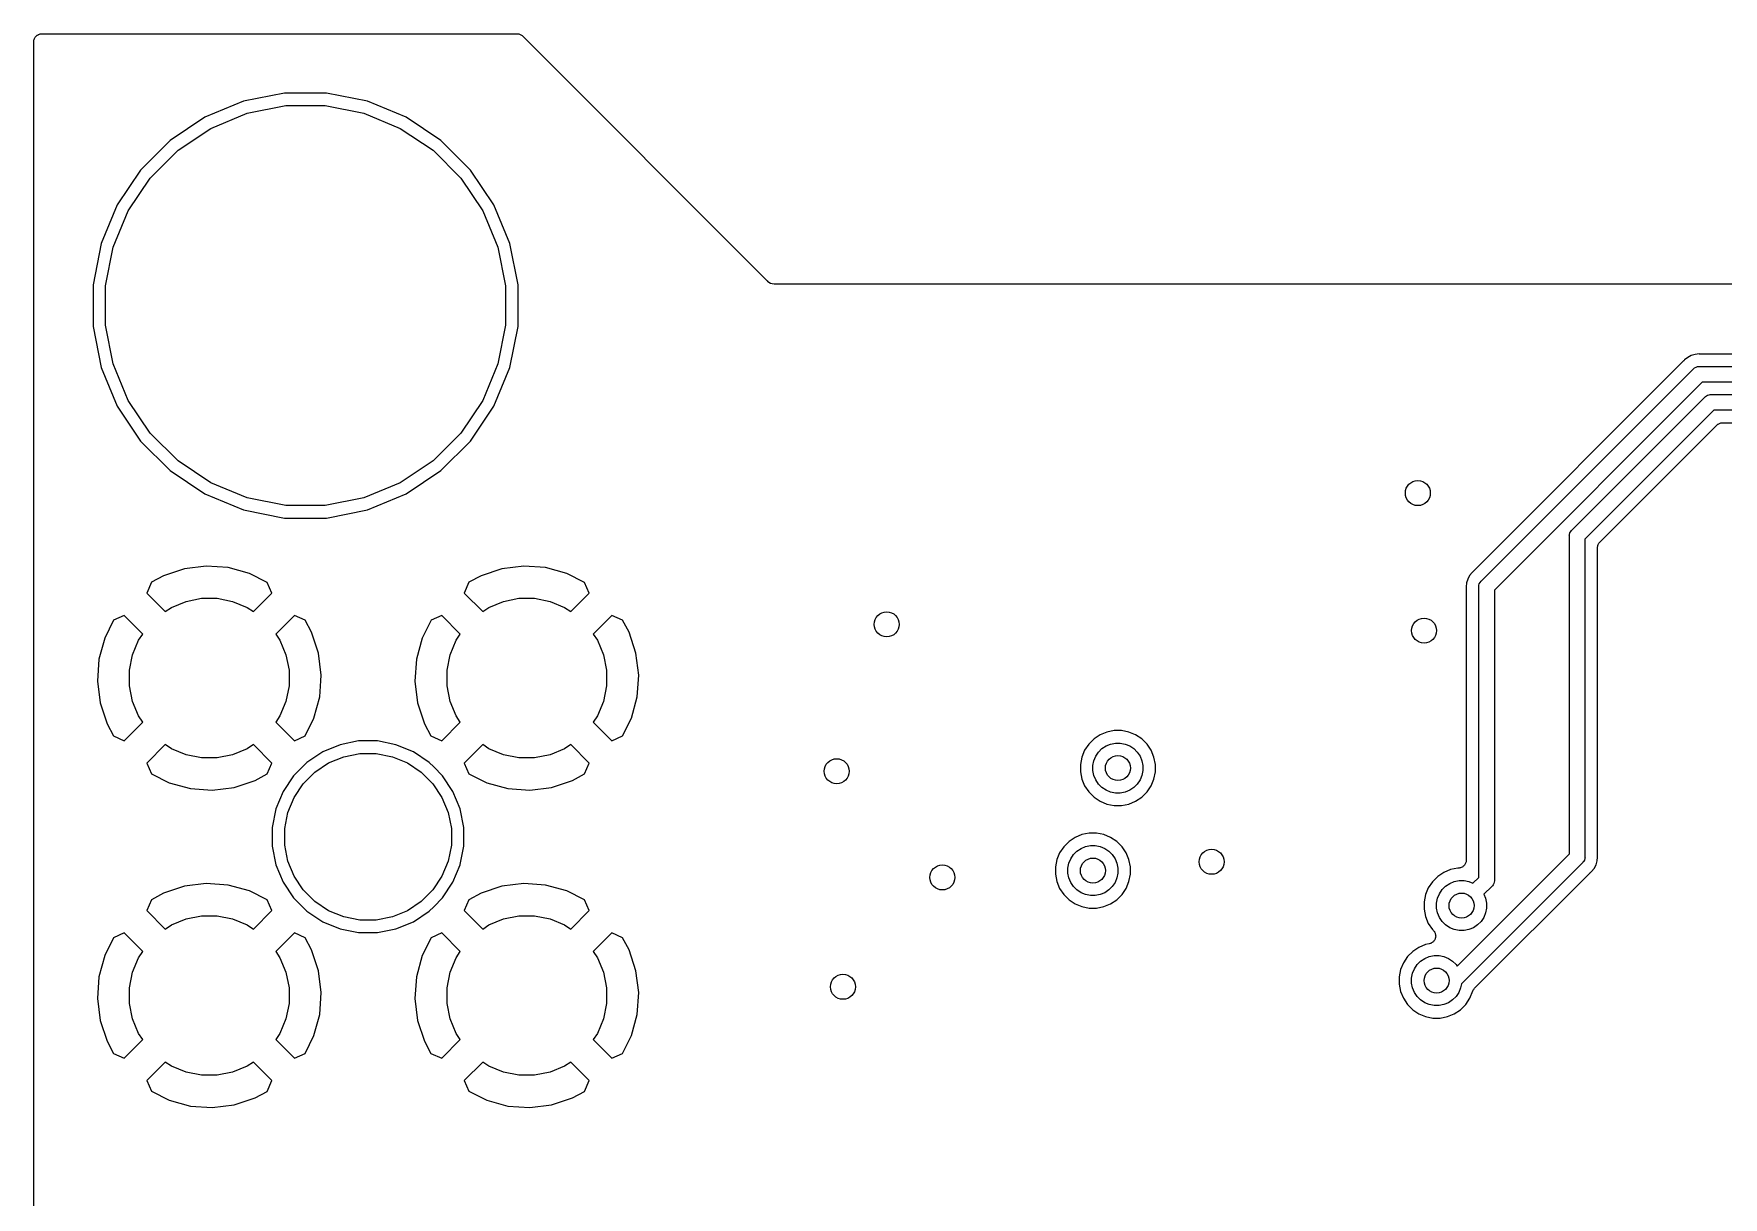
# Model space of a CAD drawing. Extents: x 113.2 to 188.8, y -123.8 to -78.2.
# Drawn here: x 113.15 to 140.19, y -96.77 to -78.15 of the extents above; entities that cross this region are included whole.
import ezdxf

# ---------------------------------------------------------------- set-up
doc = ezdxf.new("R2010")
doc.units = 0
doc.layers.add('BLACK', color=7, linetype='CONTINUOUS')

msp = doc.modelspace()

# ---------------------------------------------------------------- linework, layer by layer
at = {"layer": 'BLACK', "linetype": 'CONTINUOUS'}
for p, q in [((113.151, -78.2759), (113.152, -78.264)), ((113.151, -78.2768), (113.151, -78.2759)), ((113.151, -78.2777), (113.151, -78.2768)), ((113.151, -78.2768), (113.151, -78.2768)), ((113.151, -78.2768), (113.151, -78.2768)), ((113.151, -97.7482), (113.151, -78.2777)), ((113.152, -78.264), (113.153, -78.2522)), ((113.153, -78.2513), (113.157, -78.2399)), ((113.153, -78.2517), (113.153, -78.2513)), ((113.153, -78.2522), (113.153, -78.2517)), ((113.157, -78.2399), (113.161, -78.2285)), ((113.161, -78.2277), (113.167, -78.2172)), ((113.161, -78.2281), (113.161, -78.2277)), ((113.161, -78.2285), (113.161, -78.2281)), ((113.167, -78.2172), (113.172, -78.2067)), ((113.172, -78.2067), (113.173, -78.2063)), ((113.173, -78.2059), (113.181, -78.1968)), ((113.173, -78.2063), (113.173, -78.2059)), ((113.181, -78.1968), (113.188, -78.1876)), ((113.188, -78.1876), (113.189, -78.1873)), ((113.189, -78.187), (113.198, -78.1795)), ((113.189, -78.1873), (113.189, -78.187)), ((113.198, -78.1795), (113.207, -78.1719)), ((113.207, -78.1719), (113.208, -78.1717)), ((113.208, -78.1714), (113.219, -78.1659)), ((113.208, -78.1717), (113.208, -78.1714)), ((113.219, -78.1659), (113.229, -78.1603)), ((113.229, -78.1603), (113.23, -78.1602)), ((113.23, -78.1599), (113.242, -78.1566)), ((113.23, -78.1602), (113.23, -78.1599)), ((113.242, -78.1566), (113.253, -78.1531)), ((113.253, -78.1531), (113.254, -78.1529)), ((113.253, -78.1531), (113.253, -78.1531)), ((113.254, -78.1529), (113.266, -78.1519)), ((113.266, -78.1519), (113.278, -78.1507)), ((113.278, -78.1507), (120.885, -78.1507)), ((120.885, -78.1507), (120.885, -78.1507)), ((120.885, -78.1507), (120.885, -78.1507)), ((120.885, -78.1507), (120.885, -78.1507)), ((120.885, -78.1507), (120.887, -78.1507)), ((120.887, -78.1507), (120.898, -78.152)), ((120.898, -78.152), (120.91, -78.1532)), ((120.91, -78.1532), (120.911, -78.1534)), ((120.911, -78.1534), (120.911, -78.1535)), ((120.911, -78.1535), (120.923, -78.157)), ((120.923, -78.157), (120.934, -78.1605)), ((120.934, -78.1605), (120.934, -78.1608)), ((120.934, -78.1608), (120.935, -78.161)), ((120.935, -78.161), (120.945, -78.1666)), ((120.945, -78.1666), (120.956, -78.1722)), ((120.956, -78.1722), (120.956, -78.1726)), ((120.956, -78.1726), (120.957, -78.1729)), ((120.957, -78.1729), (120.966, -78.1804)), ((120.966, -78.1804), (120.975, -78.1879)), ((120.975, -78.1879), (124.884, -82.0969)), ((117.165, -79.1), (116.508, -79.2307)), ((117.835, -79.1), (117.165, -79.1)), ((118.492, -79.2307), (117.835, -79.1)), ((116.508, -79.2307), (115.889, -79.487)), ((115.984, -79.6642), (116.567, -79.423)), ((116.567, -79.423), (117.185, -79.3)), ((117.185, -79.3), (117.815, -79.3)), ((117.815, -79.3), (118.433, -79.423)), ((118.433, -79.423), (119.016, -79.6642)), ((119.111, -79.487), (118.492, -79.2307)), ((115.889, -79.487), (115.333, -79.859)), ((115.46, -80.0144), (115.984, -79.6642)), ((119.016, -79.6642), (119.54, -80.0144)), ((119.667, -79.859), (119.111, -79.487)), ((115.333, -79.859), (114.859, -80.3326)), ((115.014, -80.4601), (115.46, -80.0144)), ((119.54, -80.0144), (119.986, -80.4601)), ((120.141, -80.3326), (119.667, -79.859)), ((114.859, -80.3326), (114.487, -80.8895)), ((114.664, -80.9842), (115.014, -80.4601)), ((119.986, -80.4601), (120.336, -80.9842)), ((120.513, -80.8895), (120.141, -80.3326)), ((114.487, -80.8895), (114.231, -81.5083)), ((114.423, -81.5666), (114.664, -80.9842)), ((120.336, -80.9842), (120.577, -81.5666)), ((120.769, -81.5083), (120.513, -80.8895)), ((114.231, -81.5083), (114.1, -82.1651)), ((114.3, -82.1848), (114.423, -81.5666)), ((120.577, -81.5666), (120.7, -82.1848)), ((120.9, -82.1651), (120.769, -81.5083)), ((114.1, -82.1651), (114.1, -82.8349)), ((114.3, -82.8152), (114.3, -82.1848)), ((120.7, -82.1848), (120.7, -82.8152)), ((120.9, -82.8349), (120.9, -82.1651)), ((124.884, -82.0969), (124.885, -82.0982)), ((124.885, -82.0982), (124.888, -82.1024)), ((124.888, -82.1024), (124.892, -82.1062)), ((124.892, -82.1062), (124.893, -82.1071)), ((124.893, -82.1071), (124.916, -82.1259)), ((124.916, -82.1259), (124.942, -82.1399)), ((124.942, -82.1399), (124.97, -82.1485)), ((124.97, -82.1485), (124.999, -82.1513)), ((124.999, -82.1513), (124.999, -82.1513)), ((124.999, -82.1513), (125, -82.1514)), ((125, -82.1514), (125.001, -82.1513)), ((125.001, -82.1513), (125.003, -82.1512)), ((125.003, -82.1512), (125.008, -82.1512)), ((125.008, -82.1512), (125.014, -82.1507)), ((125.014, -82.1507), (176.986, -82.1507)), ((114.1, -82.8349), (114.231, -83.4917)), ((114.423, -83.4334), (114.3, -82.8152)), ((120.7, -82.8152), (120.577, -83.4334)), ((120.769, -83.4917), (120.9, -82.8349)), ((114.231, -83.4917), (114.487, -84.1105)), ((114.664, -84.0158), (114.423, -83.4334)), ((120.577, -83.4334), (120.336, -84.0158)), ((120.513, -84.1105), (120.769, -83.4917)), ((139.554, -83.3859), (136.186, -86.7545)), ((136.316, -86.9073), (139.707, -83.5159)), ((139.558, -83.3818), (139.554, -83.3859)), ((139.562, -83.378), (139.558, -83.3818)), ((139.563, -83.3767), (139.562, -83.378)), ((139.569, -83.3691), (139.563, -83.3767)), ((139.619, -83.3285), (139.569, -83.3691)), ((139.675, -83.2983), (139.619, -83.3285)), ((139.736, -83.2797), (139.675, -83.2983)), ((139.707, -83.5159), (139.711, -83.5112)), ((139.711, -83.5112), (139.716, -83.5073)), ((139.716, -83.5073), (139.73, -83.4956)), ((139.716, -83.5073), (139.716, -83.5073)), ((139.73, -83.4956), (139.752, -83.484)), ((139.8, -83.2734), (139.736, -83.2797)), ((139.752, -83.484), (139.775, -83.4768)), ((139.775, -83.4768), (139.794, -83.475)), ((139.794, -83.475), (139.8, -83.4744)), ((139.794, -83.475), (139.794, -83.475)), ((139.81, -83.2744), (139.8, -83.2734)), ((139.8, -83.4744), (139.806, -83.475)), ((139.806, -83.475), (148.994, -83.475)), ((139.815, -83.2744), (139.81, -83.2744)), ((139.82, -83.275), (139.815, -83.2744)), ((139.822, -83.275), (139.82, -83.275)), ((148.978, -83.275), (139.822, -83.275)), ((139.852, -83.725), (136.525, -87.0518)), ((148.948, -83.725), (139.852, -83.725)), ((115.014, -84.5399), (114.664, -84.0158)), ((120.336, -84.0158), (119.986, -84.5399)), ((137.766, -86.0937), (139.894, -83.966)), ((139.894, -83.966), (139.898, -83.9612)), ((139.898, -83.9612), (139.905, -83.955)), ((139.905, -83.955), (139.917, -83.9456)), ((139.917, -83.9456), (139.938, -83.934)), ((139.938, -83.934), (139.962, -83.9268)), ((139.962, -83.9268), (139.98, -83.925)), ((139.98, -83.925), (139.986, -83.9244)), ((139.98, -83.925), (139.98, -83.925)), ((139.986, -83.9244), (139.993, -83.925)), ((139.993, -83.925), (148.807, -83.925)), ((114.487, -84.1105), (114.859, -84.6674)), ((120.141, -84.6674), (120.513, -84.1105)), ((140.038, -84.175), (137.975, -86.2382)), ((148.762, -84.175), (140.038, -84.175)), ((115.46, -84.9856), (115.014, -84.5399)), ((119.986, -84.5399), (119.54, -84.9856)), ((138.212, -86.2838), (140.084, -84.4122)), ((140.084, -84.4119), (140.085, -84.411)), ((140.084, -84.4122), (140.084, -84.4119)), ((140.084, -84.4119), (140.084, -84.4119)), ((140.084, -84.4119), (140.084, -84.4119)), ((140.085, -84.411), (140.094, -84.4036)), ((140.094, -84.4036), (140.103, -84.3962)), ((140.103, -84.3962), (140.104, -84.3959)), ((140.104, -84.3955), (140.115, -84.3901)), ((140.104, -84.3959), (140.104, -84.3955)), ((140.115, -84.3901), (140.125, -84.3846)), ((140.125, -84.3846), (140.126, -84.3844)), ((140.126, -84.3841), (140.138, -84.3808)), ((140.126, -84.3844), (140.126, -84.3841)), ((140.138, -84.3808), (140.149, -84.3774)), ((140.149, -84.3774), (140.15, -84.3774)), ((140.15, -84.3772), (140.162, -84.3762)), ((140.15, -84.3774), (140.15, -84.3772)), ((140.162, -84.3762), (140.174, -84.375)), ((140.174, -84.375), (144.37, -84.375)), ((114.859, -84.6674), (115.333, -85.141)), ((119.667, -85.141), (120.141, -84.6674)), ((115.333, -85.141), (115.889, -85.513)), ((115.984, -85.3358), (115.46, -84.9856)), ((119.54, -84.9856), (119.016, -85.3358)), ((119.111, -85.513), (119.667, -85.141)), ((116.567, -85.577), (115.984, -85.3358)), ((119.016, -85.3358), (118.433, -85.577)), ((115.889, -85.513), (116.508, -85.7693)), ((117.185, -85.7), (116.567, -85.577)), ((117.815, -85.7), (117.185, -85.7)), ((118.433, -85.577), (117.815, -85.7)), ((118.492, -85.7693), (119.111, -85.513)), ((116.508, -85.7693), (117.165, -85.9)), ((117.165, -85.9), (117.835, -85.9)), ((117.835, -85.9), (118.492, -85.7693)), ((137.724, -86.1864), (137.725, -86.1803)), ((137.725, -86.1925), (137.724, -86.1864)), ((137.725, -86.1803), (137.727, -86.1619)), ((137.725, -86.1803), (137.725, -86.1803)), ((137.725, -91.2712), (137.725, -86.1925)), ((137.727, -86.1619), (137.734, -86.1383)), ((137.734, -86.1383), (137.746, -86.1166)), ((137.746, -86.1166), (137.761, -86.0976)), ((137.761, -86.0976), (137.766, -86.0937)), ((137.975, -86.2382), (137.975, -91.3169)), ((138.175, -86.3718), (138.176, -86.3602)), ((138.175, -86.3732), (138.175, -86.3718)), ((138.175, -86.3736), (138.175, -86.3732)), ((138.175, -86.3732), (138.175, -86.3732)), ((138.175, -86.3732), (138.175, -86.3732)), ((138.175, -91.3008), (138.175, -86.3736)), ((138.176, -86.3602), (138.178, -86.3485)), ((138.178, -86.3472), (138.181, -86.336)), ((138.178, -86.3479), (138.178, -86.3472)), ((138.178, -86.3485), (138.178, -86.3479)), ((138.181, -86.336), (138.185, -86.3248)), ((138.185, -86.3236), (138.191, -86.3133)), ((138.185, -86.3242), (138.185, -86.3236)), ((138.185, -86.3248), (138.185, -86.3242)), ((138.191, -86.3133), (138.196, -86.303)), ((138.196, -86.303), (138.197, -86.3025)), ((138.197, -86.3019), (138.205, -86.2929)), ((138.197, -86.3025), (138.197, -86.3019)), ((138.205, -86.2929), (138.212, -86.2838)), ((115.563, -86.7115), (115.228, -86.8231)), ((115.912, -86.6677), (115.563, -86.7115)), ((116.262, -86.6927), (115.912, -86.6677)), ((116.601, -86.7856), (116.262, -86.6927)), ((120.643, -86.7115), (120.308, -86.8231)), ((120.992, -86.6677), (120.643, -86.7115)), ((121.342, -86.6927), (120.992, -86.6677)), ((121.681, -86.7856), (121.342, -86.6927)), ((136.169, -86.7691), (136.128, -86.8186)), ((136.177, -86.7629), (136.169, -86.7691)), ((136.18, -86.7591), (136.177, -86.7629)), ((136.185, -86.7557), (136.18, -86.7591)), ((136.186, -86.7545), (136.185, -86.7557)), ((115.035, -86.9263), (114.959, -87.0993)), ((115.228, -86.8231), (115.035, -86.9263)), ((116.886, -86.9281), (116.601, -86.7856)), ((116.961, -87.0993), (116.886, -86.9281)), ((120.115, -86.9263), (120.039, -87.0993)), ((120.308, -86.8231), (120.115, -86.9263)), ((121.966, -86.9281), (121.681, -86.7856)), ((122.041, -87.0993), (121.966, -86.9281)), ((136.08, -86.9363), (136.073, -87)), ((136.073, -87), (136.074, -87.0098)), ((136.074, -87.0098), (136.075, -87.0115)), ((136.075, -87.0115), (136.074, -87.0169)), ((136.074, -87.0169), (136.075, -87.0222)), ((136.075, -87.0222), (136.075, -91.373)), ((136.098, -86.875), (136.08, -86.9363)), ((136.128, -86.8186), (136.098, -86.875)), ((136.274, -87), (136.275, -86.9939)), ((136.275, -87.0061), (136.274, -87)), ((136.275, -86.9939), (136.277, -86.9755)), ((136.275, -86.9939), (136.275, -86.9939)), ((136.275, -91.6482), (136.275, -87.0061)), ((136.277, -86.9755), (136.284, -86.9519)), ((136.284, -86.9519), (136.296, -86.9302)), ((136.296, -86.9302), (136.311, -86.9112)), ((136.311, -86.9112), (136.316, -86.9073)), ((136.525, -87.0518), (136.525, -91.6939)), ((114.959, -87.0993), (115.255, -87.3959)), ((115.355, -87.3289), (115.588, -87.2327)), ((115.588, -87.2327), (115.834, -87.1837)), ((115.834, -87.1837), (116.086, -87.1837)), ((116.086, -87.1837), (116.332, -87.2327)), ((116.332, -87.2327), (116.565, -87.3289)), ((116.665, -87.3959), (116.961, -87.0993)), ((120.039, -87.0993), (120.335, -87.3959)), ((120.435, -87.3289), (120.668, -87.2327)), ((120.668, -87.2327), (120.914, -87.1837)), ((120.914, -87.1837), (121.166, -87.1837)), ((121.166, -87.1837), (121.412, -87.2327)), ((121.412, -87.2327), (121.645, -87.3289)), ((121.745, -87.3959), (122.041, -87.0993)), ((114.428, -87.5341), (114.286, -87.8187)), ((114.599, -87.4585), (114.428, -87.5341)), ((114.896, -87.7551), (114.599, -87.4585)), ((115.255, -87.3959), (115.355, -87.3289)), ((116.565, -87.3289), (116.665, -87.3959)), ((117.321, -87.4585), (117.024, -87.7551)), ((117.494, -87.5348), (117.321, -87.4585)), ((117.597, -87.7279), (117.494, -87.5348)), ((119.508, -87.5341), (119.366, -87.8187)), ((119.679, -87.4585), (119.508, -87.5341)), ((119.976, -87.7551), (119.679, -87.4585)), ((120.335, -87.3959), (120.435, -87.3289)), ((121.645, -87.3289), (121.745, -87.3959)), ((122.401, -87.4585), (122.104, -87.7551)), ((122.574, -87.5348), (122.401, -87.4585)), ((122.677, -87.7279), (122.574, -87.5348)), ((114.286, -87.8187), (114.193, -88.1576)), ((114.733, -88.0877), (114.829, -87.8554)), ((114.829, -87.8554), (114.896, -87.7551)), ((117.024, -87.7551), (117.091, -87.8554)), ((117.091, -87.8554), (117.187, -88.0877)), ((117.708, -88.063), (117.597, -87.7279)), ((119.366, -87.8187), (119.273, -88.1576)), ((119.813, -88.0877), (119.909, -87.8554)), ((119.909, -87.8554), (119.976, -87.7551)), ((122.104, -87.7551), (122.171, -87.8554)), ((122.171, -87.8554), (122.267, -88.0877)), ((122.788, -88.063), (122.677, -87.7279)), ((114.684, -88.3343), (114.733, -88.0877)), ((117.187, -88.0877), (117.236, -88.3343)), ((117.752, -88.4118), (117.708, -88.063)), ((119.764, -88.3343), (119.813, -88.0877)), ((122.267, -88.0877), (122.316, -88.3343)), ((122.832, -88.4118), (122.788, -88.063)), ((114.193, -88.1576), (114.168, -88.5082)), ((114.684, -88.5857), (114.684, -88.3343)), ((117.236, -88.3343), (117.236, -88.5857)), ((119.273, -88.1576), (119.248, -88.5082)), ((119.764, -88.5857), (119.764, -88.3343)), ((122.316, -88.3343), (122.316, -88.5857)), ((114.168, -88.5082), (114.212, -88.857)), ((114.733, -88.8323), (114.684, -88.5857)), ((117.236, -88.5857), (117.187, -88.8323)), ((117.727, -88.7624), (117.746, -88.5026)), ((117.746, -88.5026), (117.752, -88.4118)), ((119.248, -88.5082), (119.292, -88.857)), ((119.813, -88.8323), (119.764, -88.5857)), ((122.316, -88.5857), (122.267, -88.8323)), ((122.807, -88.7624), (122.832, -88.4118)), ((114.212, -88.857), (114.323, -89.1921)), ((114.829, -89.0646), (114.733, -88.8323)), ((117.187, -88.8323), (117.091, -89.0646)), ((117.634, -89.1013), (117.727, -88.7624)), ((119.292, -88.857), (119.403, -89.1921)), ((119.909, -89.0646), (119.813, -88.8323)), ((122.267, -88.8323), (122.171, -89.0646)), ((122.714, -89.1013), (122.807, -88.7624)), ((114.323, -89.1921), (114.426, -89.3852)), ((114.599, -89.4615), (114.896, -89.1649)), ((114.896, -89.1649), (114.829, -89.0646)), ((117.091, -89.0646), (117.024, -89.1649)), ((117.024, -89.1649), (117.321, -89.4615)), ((117.492, -89.3859), (117.634, -89.1013)), ((119.403, -89.1921), (119.506, -89.3852)), ((119.679, -89.4615), (119.976, -89.1649)), ((119.976, -89.1649), (119.909, -89.0646)), ((122.171, -89.0646), (122.104, -89.1649)), ((122.104, -89.1649), (122.401, -89.4615)), ((122.572, -89.3859), (122.714, -89.1013)), ((114.426, -89.3852), (114.599, -89.4615)), ((117.321, -89.4615), (117.492, -89.3859)), ((118.349, -89.4665), (118.053, -89.5254)), ((118.651, -89.4665), (118.349, -89.4665)), ((118.947, -89.5254), (118.651, -89.4665)), ((119.506, -89.3852), (119.679, -89.4615)), ((122.401, -89.4615), (122.572, -89.3859)), ((130.118, -89.4339), (130.034, -89.5175)), ((130.216, -89.3683), (130.118, -89.4339)), ((130.325, -89.3231), (130.216, -89.3683)), ((130.441, -89.3), (130.325, -89.3231)), ((130.559, -89.3), (130.441, -89.3)), ((130.675, -89.3231), (130.559, -89.3)), ((130.784, -89.3683), (130.675, -89.3231)), ((130.882, -89.4339), (130.784, -89.3683)), ((130.966, -89.5175), (130.882, -89.4339)), ((115.255, -89.5241), (114.959, -89.8207)), ((115.355, -89.5911), (115.255, -89.5241)), ((115.588, -89.6873), (115.355, -89.5911)), ((115.834, -89.7364), (115.588, -89.6873)), ((116.086, -89.7364), (115.834, -89.7364)), ((116.332, -89.6873), (116.086, -89.7364)), ((116.565, -89.5911), (116.332, -89.6873)), ((116.665, -89.5241), (116.565, -89.5911)), ((116.961, -89.8207), (116.665, -89.5241)), ((117.774, -89.641), (117.522, -89.8089)), ((118.053, -89.5254), (117.774, -89.641)), ((117.868, -89.8183), (118.111, -89.7177)), ((118.111, -89.7177), (118.369, -89.6665)), ((118.369, -89.6665), (118.631, -89.6665)), ((118.631, -89.6665), (118.889, -89.7177)), ((118.889, -89.7177), (119.132, -89.8183)), ((119.226, -89.641), (118.947, -89.5254)), ((119.478, -89.8089), (119.226, -89.641)), ((120.335, -89.5241), (120.039, -89.8207)), ((120.435, -89.5911), (120.335, -89.5241)), ((120.668, -89.6873), (120.435, -89.5911)), ((120.914, -89.7364), (120.668, -89.6873)), ((121.166, -89.7364), (120.914, -89.7364)), ((121.412, -89.6873), (121.166, -89.7364)), ((121.645, -89.5911), (121.412, -89.6873)), ((121.745, -89.5241), (121.645, -89.5911)), ((122.041, -89.8207), (121.745, -89.5241)), ((129.923, -89.725), (129.9, -89.8409)), ((129.968, -89.6158), (129.923, -89.725)), ((130.034, -89.5175), (129.968, -89.6158)), ((130.115, -89.7833), (130.146, -89.7105)), ((130.146, -89.7105), (130.189, -89.645)), ((130.189, -89.645), (130.245, -89.5893)), ((130.245, -89.5893), (130.311, -89.5455)), ((130.311, -89.5455), (130.383, -89.5154)), ((130.383, -89.5154), (130.461, -89.5)), ((130.461, -89.5), (130.539, -89.5)), ((130.539, -89.5), (130.617, -89.5154)), ((130.617, -89.5154), (130.689, -89.5455)), ((130.689, -89.5455), (130.755, -89.5893)), ((130.755, -89.5893), (130.811, -89.645)), ((130.811, -89.645), (130.854, -89.7105)), ((130.854, -89.7105), (130.885, -89.7833)), ((131.032, -89.6158), (130.966, -89.5175)), ((131.077, -89.725), (131.032, -89.6158)), ((131.1, -89.8409), (131.077, -89.725)), ((114.959, -89.8207), (115.034, -89.9919)), ((115.034, -89.9919), (115.319, -90.1344)), ((116.692, -90.0969), (116.885, -89.9937)), ((116.885, -89.9937), (116.961, -89.8207)), ((117.309, -90.0225), (117.141, -90.2736)), ((117.522, -89.8089), (117.309, -90.0225)), ((117.464, -90.1499), (117.65, -89.9642)), ((117.65, -89.9642), (117.868, -89.8183)), ((119.132, -89.8183), (119.35, -89.9642)), ((119.35, -89.9642), (119.536, -90.1499)), ((119.551, -89.8821), (119.478, -89.8089)), ((119.551, -89.8822), (119.551, -89.8821)), ((119.691, -90.0224), (119.551, -89.8822)), ((119.859, -90.2736), (119.691, -90.0224)), ((120.039, -89.8207), (120.114, -89.9919)), ((120.114, -89.9919), (120.399, -90.1344)), ((121.772, -90.0969), (121.965, -89.9937)), ((121.965, -89.9937), (122.041, -89.8207)), ((129.9, -89.8409), (129.9, -89.9591)), ((129.9, -89.9591), (129.923, -90.075)), ((130.1, -89.8606), (130.115, -89.7833)), ((130.1, -89.9394), (130.1, -89.8606)), ((130.115, -90.0167), (130.1, -89.9394)), ((130.146, -90.0895), (130.115, -90.0167)), ((130.885, -90.0167), (130.854, -90.0895)), ((130.885, -89.7833), (130.9, -89.8606)), ((130.9, -89.9394), (130.885, -90.0167)), ((130.9, -89.8606), (130.9, -89.9394)), ((131.077, -90.075), (131.1, -89.9591)), ((131.1, -89.9591), (131.1, -89.8409)), ((115.319, -90.1344), (115.658, -90.2273)), ((115.658, -90.2273), (116.008, -90.2523)), ((116.008, -90.2523), (116.357, -90.2085)), ((116.357, -90.2085), (116.692, -90.0969)), ((117.141, -90.2736), (117.025, -90.5527)), ((117.318, -90.3684), (117.464, -90.1499)), ((119.536, -90.1499), (119.682, -90.3684)), ((119.975, -90.5527), (119.859, -90.2736)), ((120.399, -90.1344), (120.738, -90.2273)), ((120.738, -90.2273), (121.088, -90.2523)), ((121.088, -90.2523), (121.437, -90.2085)), ((121.437, -90.2085), (121.772, -90.0969)), ((129.923, -90.075), (129.968, -90.1842)), ((129.968, -90.1842), (130.034, -90.2825)), ((130.034, -90.2825), (130.118, -90.3661)), ((130.189, -90.155), (130.146, -90.0895)), ((130.245, -90.2107), (130.189, -90.155)), ((130.311, -90.2545), (130.245, -90.2107)), ((130.383, -90.2846), (130.311, -90.2545)), ((130.461, -90.3), (130.383, -90.2846)), ((130.539, -90.3), (130.461, -90.3)), ((130.617, -90.2846), (130.539, -90.3)), ((130.689, -90.2545), (130.617, -90.2846)), ((130.755, -90.2107), (130.689, -90.2545)), ((130.811, -90.155), (130.755, -90.2107)), ((130.854, -90.0895), (130.811, -90.155)), ((130.882, -90.3661), (130.966, -90.2825)), ((130.966, -90.2825), (131.032, -90.1842)), ((131.032, -90.1842), (131.077, -90.075)), ((117.025, -90.5527), (116.966, -90.849)), ((117.218, -90.611), (117.318, -90.3684)), ((119.682, -90.3684), (119.782, -90.611)), ((120.033, -90.849), (119.975, -90.5527)), ((130.118, -90.3661), (130.216, -90.4317)), ((130.216, -90.4317), (130.325, -90.4769)), ((130.325, -90.4769), (130.441, -90.5)), ((130.441, -90.5), (130.559, -90.5)), ((130.559, -90.5), (130.675, -90.4769)), ((130.675, -90.4769), (130.784, -90.4317)), ((130.784, -90.4317), (130.882, -90.3661)), ((117.166, -90.8687), (117.218, -90.611)), ((119.782, -90.611), (119.834, -90.8687)), ((116.966, -90.849), (116.966, -91.151)), ((117.166, -91.1313), (117.166, -90.8687)), ((119.834, -90.8687), (119.834, -91.1313)), ((120.033, -91.151), (120.033, -90.849)), ((129.718, -91.0739), (129.634, -91.1575)), ((129.816, -91.0083), (129.718, -91.0739)), ((129.925, -90.9631), (129.816, -91.0083)), ((130.041, -90.94), (129.925, -90.9631)), ((130.159, -90.94), (130.041, -90.94)), ((130.275, -90.9631), (130.159, -90.94)), ((130.384, -91.0083), (130.275, -90.9631)), ((130.482, -91.0739), (130.384, -91.0083)), ((130.566, -91.1575), (130.482, -91.0739)), ((116.966, -91.151), (117.025, -91.4473)), ((117.218, -91.389), (117.166, -91.1313)), ((119.834, -91.1313), (119.782, -91.389)), ((119.975, -91.4436), (120.033, -91.151)), ((129.523, -91.365), (129.5, -91.4809)), ((129.568, -91.2558), (129.523, -91.365)), ((129.634, -91.1575), (129.568, -91.2558)), ((129.715, -91.4233), (129.746, -91.3505)), ((129.746, -91.3505), (129.789, -91.285)), ((129.789, -91.285), (129.845, -91.2293)), ((129.845, -91.2293), (129.911, -91.1855)), ((129.911, -91.1855), (129.983, -91.1554)), ((129.983, -91.1554), (130.061, -91.14)), ((130.061, -91.14), (130.139, -91.14)), ((130.139, -91.14), (130.217, -91.1554)), ((130.217, -91.1554), (130.289, -91.1855)), ((130.289, -91.1855), (130.355, -91.2293)), ((130.355, -91.2293), (130.411, -91.285)), ((130.411, -91.285), (130.454, -91.3505)), ((130.454, -91.3505), (130.485, -91.4233)), ((130.632, -91.2558), (130.566, -91.1575)), ((130.677, -91.365), (130.632, -91.2558)), ((130.7, -91.4809), (130.677, -91.365)), ((135.927, -93.0693), (137.725, -91.2712)), ((136.075, -91.3748), (136.074, -91.3867)), ((136.075, -91.373), (136.075, -91.3739)), ((136.075, -91.3739), (136.075, -91.3739)), ((136.075, -91.3739), (136.075, -91.3739)), ((136.075, -91.3739), (136.075, -91.3748)), ((137.966, -91.3711), (137.956, -91.3903)), ((137.973, -91.3475), (137.966, -91.3711)), ((137.975, -91.3291), (137.973, -91.3475)), ((137.975, -91.3169), (137.976, -91.323)), ((137.976, -91.323), (137.975, -91.3291)), ((137.975, -91.3291), (137.975, -91.3291)), ((138.17, -91.3867), (138.177, -91.323)), ((138.176, -91.3061), (138.175, -91.3008)), ((138.175, -91.3115), (138.176, -91.3061)), ((138.176, -91.3132), (138.175, -91.3115)), ((138.177, -91.323), (138.176, -91.3132)), ((117.025, -91.4473), (117.141, -91.7264)), ((117.318, -91.6316), (117.218, -91.389)), ((117.464, -91.8501), (117.318, -91.6316)), ((119.682, -91.6316), (119.536, -91.8501)), ((119.782, -91.389), (119.682, -91.6316)), ((119.859, -91.7264), (119.975, -91.4473)), ((119.975, -91.4473), (119.975, -91.4436)), ((119.975, -91.4436), (119.975, -91.4436)), ((129.5, -91.4809), (129.5, -91.5991)), ((129.5, -91.5991), (129.523, -91.715)), ((129.7, -91.5006), (129.715, -91.4233)), ((129.7, -91.5794), (129.7, -91.5006)), ((129.715, -91.6567), (129.7, -91.5794)), ((130.485, -91.4233), (130.5, -91.5006)), ((130.5, -91.5794), (130.485, -91.6567)), ((130.5, -91.5006), (130.5, -91.5794)), ((130.677, -91.715), (130.7, -91.5991)), ((130.7, -91.5991), (130.7, -91.4809)), ((135.618, -91.6339), (135.534, -91.7175)), ((135.716, -91.5683), (135.618, -91.6339)), ((135.825, -91.5231), (135.716, -91.5683)), ((135.941, -91.5), (135.825, -91.5231)), ((135.948, -91.5), (135.941, -91.5)), ((135.96, -91.4988), (135.948, -91.5)), ((135.972, -91.4977), (135.96, -91.4988)), ((135.973, -91.4976), (135.972, -91.4976)), ((135.972, -91.4976), (135.972, -91.4977)), ((135.984, -91.4941), (135.973, -91.4976)), ((135.996, -91.4908), (135.984, -91.4941)), ((136.007, -91.4848), (135.996, -91.4904)), ((135.996, -91.4904), (135.996, -91.4905)), ((135.996, -91.4905), (135.996, -91.4908)), ((137.934, -91.4157), (135.997, -93.3524)), ((136.018, -91.4793), (136.007, -91.4848)), ((136.028, -91.4712), (136.018, -91.4788)), ((136.018, -91.4788), (136.018, -91.479)), ((136.018, -91.479), (136.018, -91.4793)), ((136.037, -91.4637), (136.028, -91.4712)), ((136.045, -91.4539), (136.037, -91.4631)), ((136.037, -91.4631), (136.037, -91.4634)), ((136.037, -91.4634), (136.037, -91.4637)), ((136.053, -91.4448), (136.045, -91.4539)), ((136.059, -91.4335), (136.053, -91.444)), ((136.053, -91.444), (136.053, -91.4444)), ((136.053, -91.4444), (136.053, -91.4448)), ((136.065, -91.423), (136.059, -91.4335)), ((136.069, -91.4108), (136.065, -91.4222)), ((136.065, -91.4222), (136.065, -91.4226)), ((136.065, -91.4226), (136.065, -91.423)), ((136.072, -91.3994), (136.069, -91.4108)), ((136.074, -91.3867), (136.072, -91.3985)), ((136.072, -91.3985), (136.072, -91.399)), ((136.072, -91.399), (136.072, -91.3994)), ((136.181, -91.7421), (136.275, -91.6482)), ((136.208, -93.4241), (138.064, -91.5685)), ((137.939, -91.4118), (137.934, -91.4157)), ((137.943, -91.407), (137.939, -91.4118)), ((137.954, -91.3928), (137.943, -91.407)), ((137.943, -91.407), (137.943, -91.407)), ((137.956, -91.3903), (137.954, -91.3928)), ((138.064, -91.5685), (138.065, -91.5673)), ((138.065, -91.5673), (138.07, -91.5639)), ((138.07, -91.5639), (138.073, -91.5601)), ((138.073, -91.5601), (138.081, -91.5539)), ((138.081, -91.5539), (138.122, -91.5044)), ((138.122, -91.5044), (138.152, -91.448)), ((138.152, -91.448), (138.158, -91.4285)), ((138.158, -91.4285), (138.17, -91.3867)), ((138.158, -91.4285), (138.158, -91.4285)), ((115.228, -91.9031), (115.035, -92.0063)), ((115.563, -91.7915), (115.228, -91.9031)), ((115.912, -91.7477), (115.563, -91.7915)), ((116.262, -91.7727), (115.912, -91.7477)), ((116.601, -91.8656), (116.262, -91.7727)), ((116.886, -92.0081), (116.601, -91.8656)), ((117.141, -91.7264), (117.309, -91.9775)), ((117.65, -92.0358), (117.464, -91.8501)), ((119.536, -91.8501), (119.35, -92.0358)), ((119.691, -91.9775), (119.859, -91.7264)), ((120.308, -91.9031), (120.115, -92.0063)), ((120.643, -91.7915), (120.308, -91.9031)), ((120.992, -91.7477), (120.643, -91.7915)), ((121.342, -91.7727), (120.992, -91.7477)), ((121.681, -91.8656), (121.342, -91.7727)), ((121.966, -92.0081), (121.681, -91.8656)), ((129.523, -91.715), (129.568, -91.8242)), ((129.568, -91.8242), (129.634, -91.9225)), ((129.746, -91.7295), (129.715, -91.6567)), ((129.789, -91.795), (129.746, -91.7295)), ((129.845, -91.8507), (129.789, -91.795)), ((129.911, -91.8945), (129.845, -91.8507)), ((129.983, -91.9246), (129.911, -91.8945)), ((130.289, -91.8945), (130.217, -91.9246)), ((130.355, -91.8507), (130.289, -91.8945)), ((130.411, -91.795), (130.355, -91.8507)), ((130.454, -91.7295), (130.411, -91.795)), ((130.485, -91.6567), (130.454, -91.7295)), ((130.566, -91.9225), (130.632, -91.8242)), ((130.632, -91.8242), (130.677, -91.715)), ((135.468, -91.8158), (135.423, -91.925)), ((135.534, -91.7175), (135.468, -91.8158)), ((135.615, -91.9833), (135.646, -91.9105)), ((135.646, -91.9105), (135.689, -91.845)), ((135.689, -91.845), (135.745, -91.7893)), ((135.745, -91.7893), (135.811, -91.7455)), ((135.811, -91.7455), (135.883, -91.7154)), ((135.883, -91.7154), (135.961, -91.7)), ((135.961, -91.7), (136.039, -91.7)), ((136.039, -91.7), (136.117, -91.7154)), ((136.117, -91.7154), (136.181, -91.7421)), ((136.484, -91.7927), (136.358, -91.9189)), ((136.358, -91.9189), (136.385, -91.9833)), ((136.489, -91.7888), (136.484, -91.7927)), ((136.493, -91.7834), (136.489, -91.7888)), ((136.504, -91.7698), (136.493, -91.7834)), ((136.516, -91.7481), (136.504, -91.7698)), ((136.523, -91.7245), (136.516, -91.7466)), ((136.516, -91.7466), (136.516, -91.7481)), ((136.525, -91.7061), (136.523, -91.7245)), ((136.525, -91.6939), (136.526, -91.7)), ((136.526, -91.7), (136.525, -91.7061)), ((136.525, -91.7061), (136.525, -91.7061)), ((115.035, -92.0063), (114.959, -92.1793)), ((114.959, -92.1793), (115.255, -92.4759)), ((116.665, -92.4759), (116.961, -92.1793)), ((116.961, -92.1793), (116.886, -92.0081)), ((117.309, -91.9775), (117.522, -92.1911)), ((117.522, -92.1911), (117.774, -92.359)), ((117.868, -92.1817), (117.65, -92.0358)), ((118.111, -92.2823), (117.868, -92.1817)), ((119.132, -92.1817), (118.889, -92.2823)), ((119.35, -92.0358), (119.132, -92.1817)), ((119.226, -92.359), (119.478, -92.1911)), ((119.478, -92.1911), (119.551, -92.1178)), ((119.551, -92.1178), (119.691, -91.9775)), ((119.551, -92.1178), (119.551, -92.1178)), ((120.115, -92.0063), (120.039, -92.1793)), ((120.039, -92.1793), (120.335, -92.4759)), ((121.745, -92.4759), (122.041, -92.1793)), ((122.041, -92.1793), (121.966, -92.0081)), ((129.634, -91.9225), (129.718, -92.0061)), ((129.718, -92.0061), (129.816, -92.0717)), ((129.816, -92.0717), (129.925, -92.1169)), ((129.925, -92.1169), (130.041, -92.14)), ((130.061, -91.94), (129.983, -91.9246)), ((130.041, -92.14), (130.159, -92.14)), ((130.139, -91.94), (130.061, -91.94)), ((130.217, -91.9246), (130.139, -91.94)), ((130.159, -92.14), (130.275, -92.1169)), ((130.275, -92.1169), (130.384, -92.0717)), ((130.384, -92.0717), (130.482, -92.0061)), ((130.482, -92.0061), (130.566, -91.9225)), ((135.423, -91.925), (135.4, -92.0409)), ((135.4, -92.0409), (135.4, -92.1591)), ((135.4, -92.1591), (135.423, -92.275)), ((135.6, -92.0606), (135.615, -91.9833)), ((135.6, -92.1394), (135.6, -92.0606)), ((135.615, -92.2167), (135.6, -92.1394)), ((136.385, -91.9833), (136.4, -92.0606)), ((136.4, -92.1394), (136.385, -92.2167)), ((136.4, -92.0606), (136.4, -92.1394)), ((115.255, -92.4759), (115.355, -92.4089)), ((115.355, -92.4089), (115.588, -92.3127)), ((115.588, -92.3127), (115.834, -92.2636)), ((115.834, -92.2636), (116.086, -92.2636)), ((116.086, -92.2636), (116.332, -92.3127)), ((116.332, -92.3127), (116.565, -92.4089)), ((116.565, -92.4089), (116.665, -92.4759)), ((117.774, -92.359), (118.053, -92.4746)), ((118.369, -92.3335), (118.111, -92.2823)), ((118.631, -92.3335), (118.369, -92.3335)), ((118.889, -92.2823), (118.631, -92.3335)), ((118.947, -92.4746), (119.226, -92.359)), ((120.335, -92.4759), (120.435, -92.4089)), ((120.435, -92.4089), (120.668, -92.3127)), ((120.668, -92.3127), (120.914, -92.2636)), ((120.914, -92.2636), (121.166, -92.2636)), ((121.166, -92.2636), (121.412, -92.3127)), ((121.412, -92.3127), (121.645, -92.4089)), ((121.645, -92.4089), (121.745, -92.4759)), ((135.423, -92.275), (135.468, -92.3842)), ((135.468, -92.3842), (135.534, -92.4825)), ((135.646, -92.2895), (135.615, -92.2167)), ((135.689, -92.355), (135.646, -92.2895)), ((135.745, -92.4107), (135.689, -92.355)), ((135.811, -92.4545), (135.745, -92.4107)), ((135.883, -92.4846), (135.811, -92.4545)), ((136.189, -92.4545), (136.117, -92.4846)), ((136.255, -92.4107), (136.189, -92.4545)), ((136.311, -92.355), (136.255, -92.4107)), ((136.354, -92.2895), (136.311, -92.355)), ((136.385, -92.2167), (136.354, -92.2895)), ((114.428, -92.6141), (114.286, -92.8987)), ((114.599, -92.5385), (114.428, -92.6141)), ((114.896, -92.8351), (114.599, -92.5385)), ((117.321, -92.5385), (117.024, -92.8351)), ((117.494, -92.6148), (117.321, -92.5385)), ((117.597, -92.8079), (117.494, -92.6148)), ((118.053, -92.4746), (118.349, -92.5335)), ((118.349, -92.5335), (118.651, -92.5335)), ((118.651, -92.5335), (118.947, -92.4746)), ((119.508, -92.6141), (119.366, -92.8987)), ((119.679, -92.5385), (119.508, -92.6141)), ((119.976, -92.8351), (119.679, -92.5385)), ((122.401, -92.5385), (122.104, -92.8351)), ((122.574, -92.6148), (122.401, -92.5385)), ((122.677, -92.8079), (122.574, -92.6148)), ((135.425, -92.7231), (135.316, -92.7683)), ((135.484, -92.7114), (135.425, -92.7231)), ((135.495, -92.7079), (135.484, -92.7114)), ((135.507, -92.7044), (135.495, -92.7079)), ((135.518, -92.6985), (135.507, -92.7042)), ((135.507, -92.7042), (135.507, -92.7043)), ((135.507, -92.7043), (135.507, -92.7044)), ((135.529, -92.6929), (135.518, -92.6985)), ((135.538, -92.6849), (135.529, -92.6926)), ((135.529, -92.6926), (135.529, -92.6927)), ((135.529, -92.6927), (135.529, -92.6929)), ((135.534, -92.4825), (135.549, -92.4971)), ((135.548, -92.6773), (135.538, -92.6849)), ((135.556, -92.6674), (135.548, -92.6769)), ((135.548, -92.6769), (135.548, -92.6771)), ((135.548, -92.6771), (135.548, -92.6773)), ((135.549, -92.4971), (135.549, -92.4979)), ((135.549, -92.4979), (135.549, -92.4979)), ((135.549, -92.4979), (135.549, -92.4979)), ((135.549, -92.4979), (135.55, -92.4983)), ((135.55, -92.4983), (135.557, -92.5078)), ((135.564, -92.6582), (135.556, -92.6674)), ((135.557, -92.5078), (135.565, -92.5172)), ((135.57, -92.6468), (135.564, -92.6578)), ((135.564, -92.6578), (135.564, -92.658)), ((135.564, -92.658), (135.564, -92.6582)), ((135.565, -92.5172), (135.565, -92.5175)), ((135.565, -92.5175), (135.565, -92.5177)), ((135.565, -92.5177), (135.571, -92.5284)), ((135.576, -92.6365), (135.57, -92.6468)), ((135.571, -92.5284), (135.576, -92.5392)), ((135.576, -92.5392), (135.577, -92.5394)), ((135.579, -92.6242), (135.576, -92.636)), ((135.576, -92.636), (135.576, -92.6362)), ((135.576, -92.6362), (135.576, -92.6365)), ((135.577, -92.5394), (135.577, -92.5397)), ((135.577, -92.5397), (135.58, -92.5514)), ((135.583, -92.6128), (135.579, -92.6242)), ((135.58, -92.5514), (135.583, -92.563)), ((135.583, -92.563), (135.583, -92.5632)), ((135.583, -92.5632), (135.584, -92.5635)), ((135.584, -92.6001), (135.583, -92.6123)), ((135.583, -92.6123), (135.583, -92.6126)), ((135.583, -92.6126), (135.583, -92.6128)), ((135.584, -92.5635), (135.585, -92.5754)), ((135.586, -92.5882), (135.584, -92.6001)), ((135.585, -92.5754), (135.586, -92.5876)), ((135.586, -92.5876), (135.586, -92.5879)), ((135.586, -92.5879), (135.586, -92.5882)), ((135.961, -92.5), (135.883, -92.4846)), ((136.039, -92.5), (135.961, -92.5)), ((136.117, -92.4846), (136.039, -92.5)), ((114.286, -92.8987), (114.193, -93.2376)), ((114.733, -93.1677), (114.829, -92.9354)), ((114.829, -92.9354), (114.896, -92.8351)), ((117.024, -92.8351), (117.091, -92.9354)), ((117.091, -92.9354), (117.187, -93.1677)), ((117.708, -93.143), (117.597, -92.8079)), ((119.366, -92.8987), (119.273, -93.2376)), ((119.813, -93.1677), (119.909, -92.9354)), ((119.909, -92.9354), (119.976, -92.8351)), ((122.104, -92.8351), (122.171, -92.9354)), ((122.171, -92.9354), (122.267, -93.1677)), ((122.788, -93.143), (122.677, -92.8079)), ((135.134, -92.9175), (135.068, -93.0158)), ((135.218, -92.834), (135.134, -92.9175)), ((135.316, -92.7683), (135.218, -92.834)), ((135.289, -93.045), (135.345, -92.9893)), ((135.345, -92.9893), (135.411, -92.9455)), ((135.411, -92.9455), (135.483, -92.9154)), ((135.483, -92.9154), (135.561, -92.9)), ((135.561, -92.9), (135.639, -92.9)), ((135.639, -92.9), (135.717, -92.9154)), ((135.717, -92.9154), (135.789, -92.9455)), ((135.789, -92.9455), (135.855, -92.9893)), ((135.855, -92.9893), (135.911, -93.045)), ((114.193, -93.2376), (114.168, -93.5882)), ((114.684, -93.4143), (114.733, -93.1677)), ((117.187, -93.1677), (117.236, -93.4143)), ((117.752, -93.4918), (117.708, -93.143)), ((119.273, -93.2376), (119.248, -93.5882)), ((119.764, -93.4143), (119.813, -93.1677)), ((122.267, -93.1677), (122.316, -93.4143)), ((122.832, -93.4918), (122.788, -93.143)), ((135.023, -93.125), (135, -93.2409)), ((135, -93.2409), (135, -93.3591)), ((135.068, -93.0158), (135.023, -93.125)), ((135.2, -93.2606), (135.215, -93.1833)), ((135.2, -93.3394), (135.2, -93.2606)), ((135.215, -93.1833), (135.246, -93.1105)), ((135.246, -93.1105), (135.289, -93.045)), ((135.911, -93.045), (135.927, -93.0693)), ((114.684, -93.6657), (114.684, -93.4143)), ((117.236, -93.4143), (117.236, -93.6657)), ((117.746, -93.5826), (117.752, -93.4918)), ((119.764, -93.6657), (119.764, -93.4143)), ((122.316, -93.4143), (122.316, -93.6657)), ((122.807, -93.8424), (122.832, -93.4918)), ((135, -93.3591), (135.023, -93.475)), ((135.023, -93.475), (135.068, -93.5842)), ((135.215, -93.4167), (135.2, -93.3394)), ((135.246, -93.4895), (135.215, -93.4167)), ((135.289, -93.555), (135.246, -93.4895)), ((135.954, -93.4895), (135.911, -93.555)), ((135.985, -93.4167), (135.954, -93.4895)), ((135.997, -93.3524), (135.985, -93.4167)), ((136.132, -93.5842), (136.181, -93.4653)), ((136.181, -93.4651), (136.182, -93.4637)), ((136.181, -93.4653), (136.181, -93.4651)), ((136.181, -93.4651), (136.181, -93.4651)), ((136.181, -93.4651), (136.181, -93.4651)), ((136.182, -93.4637), (136.187, -93.4535)), ((136.187, -93.4535), (136.193, -93.4433)), ((136.193, -93.4427), (136.194, -93.442)), ((136.193, -93.4433), (136.193, -93.4427)), ((136.194, -93.442), (136.201, -93.4331)), ((136.201, -93.4331), (136.208, -93.4241)), ((114.168, -93.5882), (114.212, -93.937)), ((114.733, -93.9123), (114.684, -93.6657)), ((117.236, -93.6657), (117.187, -93.9123)), ((117.727, -93.8424), (117.746, -93.5826)), ((119.248, -93.5882), (119.292, -93.937)), ((119.813, -93.9123), (119.764, -93.6657)), ((122.316, -93.6657), (122.267, -93.9123)), ((135.068, -93.5842), (135.134, -93.6825)), ((135.134, -93.6825), (135.218, -93.766)), ((135.218, -93.766), (135.316, -93.8317)), ((135.345, -93.6107), (135.289, -93.555)), ((135.411, -93.6545), (135.345, -93.6107)), ((135.483, -93.6846), (135.411, -93.6545)), ((135.561, -93.7), (135.483, -93.6846)), ((135.639, -93.7), (135.561, -93.7)), ((135.717, -93.6846), (135.639, -93.7)), ((135.789, -93.6545), (135.717, -93.6846)), ((135.855, -93.6107), (135.789, -93.6545)), ((135.911, -93.555), (135.855, -93.6107)), ((135.884, -93.8317), (135.982, -93.766)), ((135.982, -93.766), (136.066, -93.6825)), ((136.066, -93.6825), (136.132, -93.5842)), ((114.212, -93.937), (114.323, -94.2721)), ((114.829, -94.1446), (114.733, -93.9123)), ((117.187, -93.9123), (117.091, -94.1446)), ((117.634, -94.1813), (117.727, -93.8424)), ((119.292, -93.937), (119.403, -94.2721)), ((119.909, -94.1446), (119.813, -93.9123)), ((122.267, -93.9123), (122.171, -94.1446)), ((122.714, -94.1813), (122.807, -93.8424)), ((135.316, -93.8317), (135.425, -93.8769)), ((135.425, -93.8769), (135.541, -93.9)), ((135.541, -93.9), (135.659, -93.9)), ((135.659, -93.9), (135.775, -93.8769)), ((135.775, -93.8769), (135.884, -93.8317)), ((114.323, -94.2721), (114.426, -94.4652)), ((114.599, -94.5415), (114.896, -94.2449)), ((114.896, -94.2449), (114.829, -94.1446)), ((117.091, -94.1446), (117.024, -94.2449)), ((117.024, -94.2449), (117.321, -94.5415)), ((117.492, -94.4659), (117.634, -94.1813)), ((119.403, -94.2721), (119.506, -94.4652)), ((119.679, -94.5415), (119.976, -94.2449)), ((119.976, -94.2449), (119.909, -94.1446)), ((122.171, -94.1446), (122.104, -94.2449)), ((122.104, -94.2449), (122.401, -94.5415)), ((122.572, -94.4659), (122.714, -94.1813)), ((114.426, -94.4652), (114.599, -94.5415)), ((115.255, -94.6041), (114.959, -94.9007)), ((115.355, -94.6711), (115.255, -94.6041)), ((116.665, -94.6041), (116.565, -94.6711)), ((116.961, -94.9007), (116.665, -94.6041)), ((117.321, -94.5415), (117.492, -94.4659)), ((119.506, -94.4652), (119.679, -94.5415)), ((120.335, -94.6041), (120.039, -94.9007)), ((120.435, -94.6711), (120.335, -94.6041)), ((121.745, -94.6041), (121.645, -94.6711)), ((122.041, -94.9007), (121.745, -94.6041)), ((122.401, -94.5415), (122.572, -94.4659)), ((115.588, -94.7673), (115.355, -94.6711)), ((115.834, -94.8163), (115.588, -94.7673)), ((116.086, -94.8163), (115.834, -94.8163)), ((116.332, -94.7673), (116.086, -94.8163)), ((116.565, -94.6711), (116.332, -94.7673)), ((120.668, -94.7673), (120.435, -94.6711)), ((120.914, -94.8163), (120.668, -94.7673)), ((121.166, -94.8163), (120.914, -94.8163)), ((121.412, -94.7673), (121.166, -94.8163)), ((121.645, -94.6711), (121.412, -94.7673)), ((114.959, -94.9007), (115.034, -95.0719)), ((115.034, -95.0719), (115.319, -95.2144)), ((116.692, -95.1769), (116.885, -95.0737)), ((116.885, -95.0737), (116.961, -94.9007)), ((120.039, -94.9007), (120.114, -95.0719)), ((120.114, -95.0719), (120.399, -95.2144)), ((121.772, -95.1769), (121.965, -95.0737)), ((121.965, -95.0737), (122.041, -94.9007)), ((115.319, -95.2144), (115.658, -95.3073)), ((115.658, -95.3073), (116.008, -95.3323)), ((116.008, -95.3323), (116.357, -95.2885)), ((116.357, -95.2885), (116.692, -95.1769)), ((120.399, -95.2144), (120.738, -95.3073)), ((120.738, -95.3073), (121.088, -95.3323)), ((121.088, -95.3323), (121.437, -95.2885)), ((121.437, -95.2885), (121.772, -95.1769))]:
    msp.add_line(p, q, dxfattribs=at)
at = {"layer": 'BLACK'}
for centre in [(135.3, -85.5), (126.8, -87.6), (135.4, -87.7), (126, -89.95), (130.5, -89.9), (130.1, -91.54), (132, -91.4), (127.691, -91.65), (136, -92.1), (126.1, -93.4), (135.6, -93.3)]:
    msp.add_circle(centre, 0.2, dxfattribs=at)

doc.saveas('drawing.dxf')
